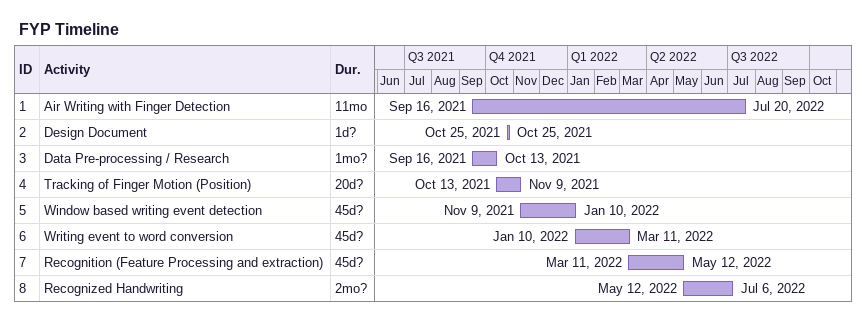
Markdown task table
FYP Timeline

| ID | Task | Duration | Start | Finish |
|---|---|---|---|---|
| 1 | Air Writing with Finger Detection | 11mo | 2021-09-16 | 2022-07-20 |
| 2 | Design Document | 1d? | 2021-10-25 | 2021-10-25 |
| 3 | Data Pre-processing / Research | 1mo? | 2021-09-16 | 2021-10-13 |
| 4 | Tracking of Finger Motion (Position) | 20d? | 2021-10-13 | 2021-11-09 |
| 5 | Window based writing event detection | 45d? | 2021-11-09 | 2022-01-10 |
| 6 | Writing event to word conversion | 45d? | 2022-01-10 | 2022-03-11 |
| 7 | Recognition (Feature Processing and extraction) | 45d? | 2022-03-11 | 2022-05-12 |
| 8 | Recognized Handwriting | 2mo? | 2022-05-12 | 2022-07-06 |
